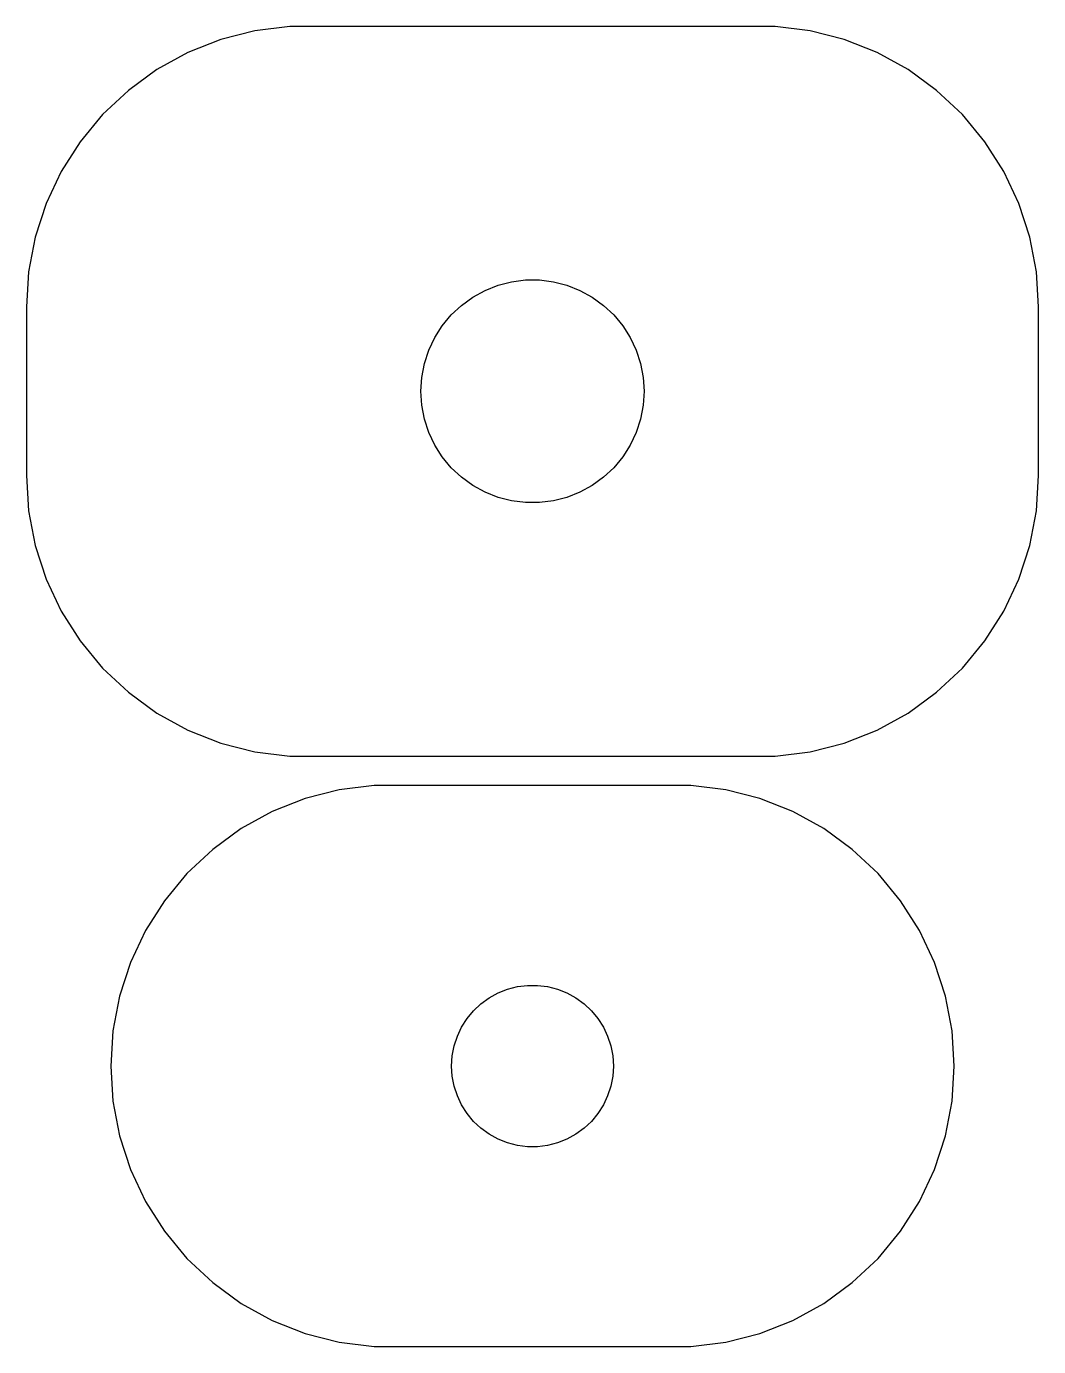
# Model space of a CAD drawing. Header units: metres. Extents: x -18 to 18, y -10 to 37.
import ezdxf

# ---------------------------------------------------------------- set-up
doc = ezdxf.new("R2010")
doc.units = ezdxf.units.M

msp = doc.modelspace()

# ---------------------------------------------------------------- linework, layer by layer
for p, q in [((-9.87381, 36.8229), (-11.0902, 36.5106)), ((-8.6279, 36.9803), (-9.87381, 36.8229)), ((8.6279, 36.9803), (-8.6279, 36.9803)), ((9.87381, 36.8229), (8.6279, 36.9803)), ((11.0902, 36.5106), (9.87381, 36.8229)), ((-11.0902, 36.5106), (-12.2578, 36.0483)), ((12.2578, 36.0483), (11.0902, 36.5106)), ((-12.2578, 36.0483), (-13.3583, 35.4433)), ((13.3583, 35.4433), (12.2578, 36.0483)), ((-13.3583, 35.4433), (-14.3742, 34.7051)), ((14.3742, 34.7051), (13.3583, 35.4433)), ((-14.3742, 34.7051), (-15.2897, 33.8455)), ((15.2897, 33.8455), (14.3742, 34.7051)), ((-15.2897, 33.8455), (-16.0902, 32.8778)), ((16.0902, 32.8778), (15.2897, 33.8455)), ((-16.0902, 32.8778), (-16.7631, 31.8175)), ((16.7631, 31.8175), (16.0902, 32.8778)), ((-16.7631, 31.8175), (-17.2978, 30.6812)), ((17.2978, 30.6812), (16.7631, 31.8175)), ((-17.2978, 30.6812), (-17.6858, 29.4869)), ((17.6858, 29.4869), (17.2978, 30.6812)), ((-17.6858, 29.4869), (-17.9211, 28.2533)), ((17.9211, 28.2533), (17.6858, 29.4869)), ((-17.9211, 28.2533), (-18, 27)), ((18, 27), (17.9211, 28.2533)), ((-1.6893, 27.59), (-1.22604, 27.7734)), ((-1.22604, 27.7734), (-0.743439, 27.8973)), ((-0.743439, 27.8973), (-0.249115, 27.9597)), ((-0.249115, 27.9597), (0.249115, 27.9597)), ((0.249115, 27.9597), (0.743439, 27.8973)), ((0.743439, 27.8973), (1.22604, 27.7734)), ((1.22604, 27.7734), (1.6893, 27.59)), ((-2.52902, 27.0571), (-2.12592, 27.3499)), ((-2.12592, 27.3499), (-1.6893, 27.59)), ((1.6893, 27.59), (2.12592, 27.3499)), ((2.12592, 27.3499), (2.52902, 27.0571)), ((-18, 27), (-18, 21)), ((-2.89223, 26.716), (-2.52902, 27.0571)), ((2.52902, 27.0571), (2.89223, 26.716)), ((18, 21), (18, 27)), ((-3.47679, 25.9114), (-3.20982, 26.3321)), ((-3.20982, 26.3321), (-2.89223, 26.716)), ((2.89223, 26.716), (3.20982, 26.3321)), ((3.20982, 26.3321), (3.47679, 25.9114)), ((-3.68895, 25.4606), (-3.47679, 25.9114)), ((3.47679, 25.9114), (3.68895, 25.4606)), ((-3.84291, 24.9867), (-3.68895, 25.4606)), ((3.68895, 25.4606), (3.84291, 24.9867)), ((-3.93628, 24.4973), (-3.84291, 24.9867)), ((3.84291, 24.9867), (3.93628, 24.4973)), ((-3.96756, 24), (-3.93628, 24.4973)), ((3.93628, 24.4973), (3.96756, 24)), ((-3.93628, 23.5027), (-3.96756, 24)), ((3.96756, 24), (3.93628, 23.5027)), ((-3.84291, 23.0133), (-3.93628, 23.5027)), ((3.93628, 23.5027), (3.84291, 23.0133)), ((-3.68895, 22.5394), (-3.84291, 23.0133)), ((3.84291, 23.0133), (3.68895, 22.5394)), ((-3.47679, 22.0886), (-3.68895, 22.5394)), ((-3.20982, 21.6679), (-3.47679, 22.0886)), ((3.47679, 22.0886), (3.20982, 21.6679)), ((3.68895, 22.5394), (3.47679, 22.0886)), ((-2.89223, 21.284), (-3.20982, 21.6679)), ((3.20982, 21.6679), (2.89223, 21.284)), ((-2.52902, 20.9429), (-2.89223, 21.284)), ((2.89223, 21.284), (2.52902, 20.9429)), ((-18, 21), (-17.9211, 19.7467)), ((-2.12592, 20.6501), (-2.52902, 20.9429)), ((2.52902, 20.9429), (2.12592, 20.6501)), ((17.9211, 19.7467), (18, 21)), ((-1.6893, 20.41), (-2.12592, 20.6501)), ((-1.22604, 20.2266), (-1.6893, 20.41)), ((-0.743439, 20.1027), (-1.22604, 20.2266)), ((1.22604, 20.2266), (0.743439, 20.1027)), ((1.6893, 20.41), (1.22604, 20.2266)), ((2.12592, 20.6501), (1.6893, 20.41)), ((-17.9211, 19.7467), (-17.6858, 18.5131)), ((-0.249115, 20.0403), (-0.743439, 20.1027)), ((0.249115, 20.0403), (-0.249115, 20.0403)), ((0.743439, 20.1027), (0.249115, 20.0403)), ((17.6858, 18.5131), (17.9211, 19.7467)), ((-17.6858, 18.5131), (-17.2978, 17.3188)), ((17.2978, 17.3188), (17.6858, 18.5131)), ((-17.2978, 17.3188), (-16.7631, 16.1825)), ((16.7631, 16.1825), (17.2978, 17.3188)), ((-16.7631, 16.1825), (-16.0902, 15.1222)), ((16.0902, 15.1222), (16.7631, 16.1825)), ((-16.0902, 15.1222), (-15.2897, 14.1545)), ((15.2897, 14.1545), (16.0902, 15.1222)), ((-15.2897, 14.1545), (-14.3742, 13.2949)), ((14.3742, 13.2949), (15.2897, 14.1545)), ((-14.3742, 13.2949), (-13.3583, 12.5567)), ((13.3583, 12.5567), (14.3742, 13.2949)), ((-13.3583, 12.5567), (-12.2578, 11.9517)), ((12.2578, 11.9517), (13.3583, 12.5567)), ((-12.2578, 11.9517), (-11.0902, 11.4894)), ((11.0902, 11.4894), (12.2578, 11.9517)), ((-11.0902, 11.4894), (-9.87381, 11.1771)), ((9.87381, 11.1771), (11.0902, 11.4894)), ((-9.87381, 11.1771), (-8.6279, 11.0197)), ((-8.6279, 11.0197), (8.6279, 11.0197)), ((8.6279, 11.0197), (9.87381, 11.1771)), ((-5.6279, 9.98026), (-6.87381, 9.82286)), ((5.6279, 9.98026), (-5.6279, 9.98026)), ((6.87381, 9.82286), (5.6279, 9.98026)), ((-8.09016, 9.51056), (-9.25778, 9.04826)), ((-6.87381, 9.82286), (-8.09016, 9.51056)), ((8.09016, 9.51056), (6.87381, 9.82286)), ((9.25778, 9.04826), (8.09016, 9.51056)), ((-9.25778, 9.04826), (-10.3583, 8.44327)), ((10.3583, 8.44327), (9.25778, 9.04826)), ((-10.3583, 8.44327), (-11.3742, 7.70512)), ((11.3742, 7.70512), (10.3583, 8.44327)), ((-11.3742, 7.70512), (-12.2897, 6.84546)), ((12.2897, 6.84546), (11.3742, 7.70512)), ((-12.2897, 6.84546), (-13.0902, 5.87784)), ((13.0902, 5.87784), (12.2897, 6.84546)), ((-13.0902, 5.87784), (-13.7631, 4.81754)), ((13.7631, 4.81754), (13.0902, 5.87784)), ((-13.7631, 4.81754), (-14.2978, 3.68124)), ((14.2978, 3.68124), (13.7631, 4.81754)), ((-14.2978, 3.68124), (-14.6858, 2.48689)), ((14.6858, 2.48689), (14.2978, 3.68124)), ((-0.888412, 2.73428), (-0.538712, 2.82407)), ((-0.538712, 2.82407), (-0.180511, 2.86932)), ((-0.180511, 2.86932), (0.180511, 2.86932)), ((0.180511, 2.86932), (0.538712, 2.82407)), ((0.538712, 2.82407), (0.888412, 2.73428)), ((-14.6858, 2.48689), (-14.9211, 1.25333)), ((-1.83258, 2.21523), (-1.5405, 2.42743)), ((-1.5405, 2.42743), (-1.22411, 2.60136)), ((-1.22411, 2.60136), (-0.888412, 2.73428)), ((0.888412, 2.73428), (1.22411, 2.60136)), ((1.22411, 2.60136), (1.5405, 2.42743)), ((1.5405, 2.42743), (1.83258, 2.21523)), ((14.9211, 1.25333), (14.6858, 2.48689)), ((-2.32591, 1.68988), (-2.09578, 1.96806)), ((-2.09578, 1.96806), (-1.83258, 2.21523)), ((1.83258, 2.21523), (2.09578, 1.96806)), ((2.09578, 1.96806), (2.32591, 1.68988)), ((-2.51938, 1.38504), (-2.32591, 1.68988)), ((2.32591, 1.68988), (2.51938, 1.38504)), ((-14.9211, 1.25333), (-15, 0)), ((-2.78467, 0.714981), (-2.6731, 1.05835)), ((-2.6731, 1.05835), (-2.51938, 1.38504)), ((2.51938, 1.38504), (2.6731, 1.05835)), ((2.6731, 1.05835), (2.78467, 0.714981)), ((15, 0), (14.9211, 1.25333)), ((-2.85233, 0.360321), (-2.78467, 0.714981)), ((2.78467, 0.714981), (2.85233, 0.360321)), ((-15, 0), (-14.9211, -1.25333)), ((-2.875, 0), (-2.85233, 0.360321)), ((-2.85233, -0.360321), (-2.875, 0)), ((2.85233, 0.360321), (2.875, 0)), ((2.875, 0), (2.85233, -0.360321)), ((14.9211, -1.25333), (15, 0)), ((-2.78467, -0.714981), (-2.85233, -0.360321)), ((2.85233, -0.360321), (2.78467, -0.714981)), ((-2.6731, -1.05835), (-2.78467, -0.714981)), ((2.78467, -0.714981), (2.6731, -1.05835)), ((-14.9211, -1.25333), (-14.6858, -2.48689)), ((-2.51938, -1.38504), (-2.6731, -1.05835)), ((-2.32591, -1.68988), (-2.51938, -1.38504)), ((2.51938, -1.38504), (2.32591, -1.68988)), ((2.6731, -1.05835), (2.51938, -1.38504)), ((14.6858, -2.48689), (14.9211, -1.25333)), ((-2.09578, -1.96806), (-2.32591, -1.68988)), ((2.32591, -1.68988), (2.09578, -1.96806)), ((-1.83258, -2.21523), (-2.09578, -1.96806)), ((-1.5405, -2.42743), (-1.83258, -2.21523)), ((1.83258, -2.21523), (1.5405, -2.42743)), ((2.09578, -1.96806), (1.83258, -2.21523)), ((-14.6858, -2.48689), (-14.2978, -3.68124)), ((-1.22411, -2.60136), (-1.5405, -2.42743)), ((-0.888412, -2.73428), (-1.22411, -2.60136)), ((-0.538712, -2.82407), (-0.888412, -2.73428)), ((0.888412, -2.73428), (0.538712, -2.82407)), ((1.22411, -2.60136), (0.888412, -2.73428)), ((1.5405, -2.42743), (1.22411, -2.60136)), ((14.2978, -3.68124), (14.6858, -2.48689)), ((-0.180511, -2.86932), (-0.538712, -2.82407)), ((0.180511, -2.86932), (-0.180511, -2.86932)), ((0.538712, -2.82407), (0.180511, -2.86932)), ((-14.2978, -3.68124), (-13.7631, -4.81754)), ((13.7631, -4.81754), (14.2978, -3.68124)), ((-13.7631, -4.81754), (-13.0902, -5.87784)), ((13.0902, -5.87784), (13.7631, -4.81754)), ((-13.0902, -5.87784), (-12.2897, -6.84546)), ((12.2897, -6.84546), (13.0902, -5.87784)), ((-12.2897, -6.84546), (-11.3742, -7.70512)), ((11.3742, -7.70512), (12.2897, -6.84546)), ((-11.3742, -7.70512), (-10.3583, -8.44327)), ((10.3583, -8.44327), (11.3742, -7.70512)), ((-10.3583, -8.44327), (-9.25778, -9.04826)), ((9.25778, -9.04826), (10.3583, -8.44327)), ((-9.25778, -9.04826), (-8.09016, -9.51056)), ((8.09016, -9.51056), (9.25778, -9.04826)), ((-8.09016, -9.51056), (-6.87381, -9.82286)), ((-6.87381, -9.82286), (-5.6279, -9.98026)), ((5.6279, -9.98026), (6.87381, -9.82286)), ((6.87381, -9.82286), (8.09016, -9.51056)), ((-5.6279, -9.98026), (5.6279, -9.98026))]:
    msp.add_line(p, q)

doc.saveas('drawing.dxf')
